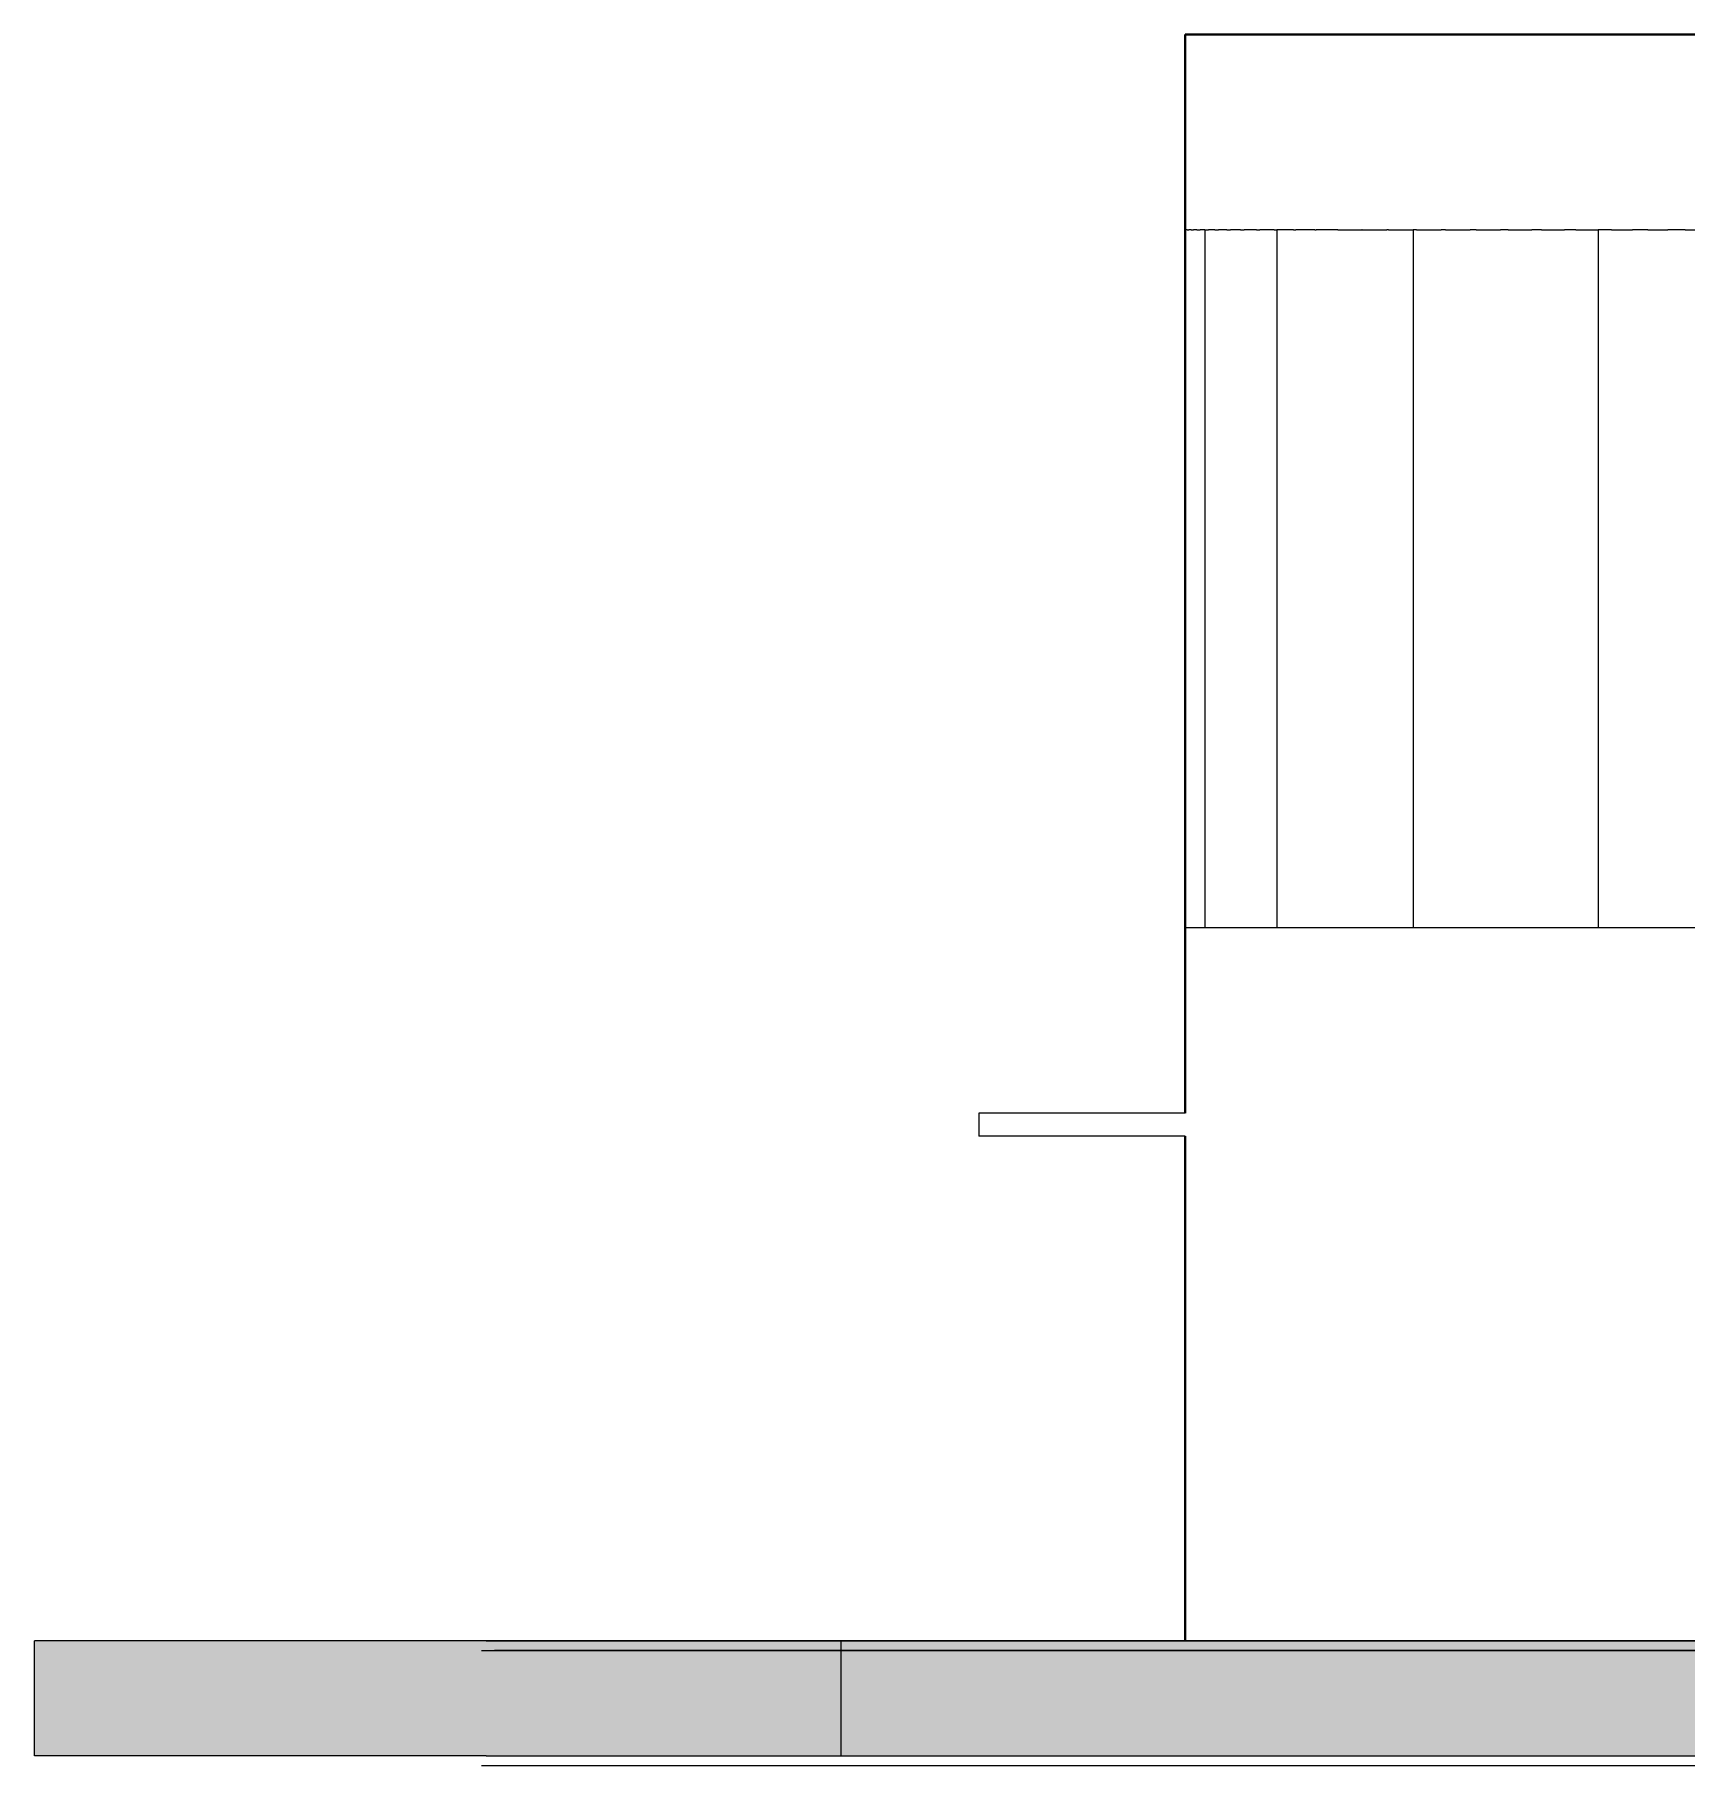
# Model space of a CAD drawing. Header units: millimetres. Extents: x -1966 to 205283, y -140015 to 7000.
# Drawn here: x -1966 to 5233, y -542 to 7000 of the extents above; entities that cross this region are included whole.
import ezdxf

# ---------------------------------------------------------------- set-up
doc = ezdxf.new("R2010")
doc.units = ezdxf.units.MM
doc.header["$LTSCALE"] = 1000
doc.layers.add('1', color=7, linetype='Continuous', lineweight=40)

msp = doc.modelspace()

# ---------------------------------------------------------------- hatches: boundary and pattern name
h = msp.add_hatch(color=256)
h.dxf.hatch_style = 1
h.paths.add_polyline_path([(1548.4, 0.1), (1.5, 0.1), (-1966.5, 0.1), (-1966.5, -499.9), (1.5, -499.9), (1548.4, -499.9)])
h = msp.add_hatch(color=256)
h.dxf.hatch_style = 1
h.paths.add_polyline_path([(19478.4, 0.1), (10469.3, 0.1), (1548.4, 0.1), (1548.4, -499.9), (19478.4, -499.9)])
h.paths.add_polyline_path([(25648, 0.1), (22832.4, 0.1), (22832.3, 0), (22832.2, 0.1), (21950.2, 0.1), (20205.5, 0.1), (20203.9, 0.1), (19478.4, 0.1), (19478.4, -499.9), (21950.2, -499.9), (25648, -499.9)])

# ---------------------------------------------------------------- linework, layer by layer
for p, q in [((3048.4, 6850.1), (3052.4, 6850.1)), ((3052.4, 6850.1), (3052.4, 6850.1)), ((3049.1, 6150.1), (3052.4, 6150.1)), ((3057.2, 6150.1), (3052.4, 6150.1)), ((3057.2, 6150.1), (3064.7, 6150.1)), ((3074.1, 6150.1), (3064.7, 6150.1)), ((3074.1, 6150.1), (3085, 6150.1)), ((3099.9, 6150.1), (3085, 6150.1)), ((3099.9, 6150.1), (3113.4, 6150.1)), ((3134.5, 6150.1), (3113.4, 6150.1)), ((3134.5, 6150.1), (3149.8, 6150.1)), ((3134.5, 6150.1), (3134.5, 3108)), ((3177.9, 6150.1), (3149.8, 6150.1)), ((3177.9, 6150.1), (3194.2, 6150.1)), ((3229.8, 6150.1), (3194.2, 6150.1)), ((3229.8, 6150.1), (3246.4, 6150.1)), ((3290.2, 6150.1), (3246.4, 6150.1)), ((3290.2, 6150.1), (3306.2, 6150.1)), ((3358.9, 6150.1), (3306.2, 6150.1)), ((3358.9, 6150.1), (3373.7, 6150.1)), ((3435.7, 6150.1), (3373.7, 6150.1)), ((3435.7, 6150.1), (3448.6, 6150.1)), ((3520.6, 6150.1), (3448.6, 6150.1)), ((3448.6, 6150.1), (3448.6, 3108)), ((3520.6, 6150.1), (3530.7, 6150.1)), ((3613.1, 6150.1), (3530.7, 6150.1)), ((3613.1, 6150.1), (3619.9, 6150.1)), ((3713.2, 6150.1), (3619.9, 6150.1)), ((3713.2, 6150.1), (3715.9, 6150.1)), ((3715.9, 6150.1), (3818.6, 6150.1)), ((3820.6, 6150.1), (3818.6, 6150.1)), ((3820.6, 6150.1), (3927.7, 6150.1)), ((3935, 6150.1), (3927.7, 6150.1)), ((3935, 6150.1), (4042.9, 6150.1)), ((4056.1, 6150.1), (4042.9, 6150.1)), ((4042.9, 6150.1), (4042.9, 3108)), ((4056.1, 6150.1), (4164.1, 6150.1)), ((4183.6, 6150.1), (4164.1, 6150.1)), ((4183.6, 6150.1), (4290.9, 6150.1)), ((4317.2, 6150.1), (4290.9, 6150.1)), ((4317.2, 6150.1), (4423, 6150.1)), ((4456.6, 6150.1), (4423, 6150.1)), ((4456.6, 6150.1), (4560.2, 6150.1)), ((4601.5, 6150.1), (4560.2, 6150.1)), ((4601.5, 6150.1), (4702.1, 6150.1)), ((4751.4, 6150.1), (4702.1, 6150.1)), ((4751.4, 6150.1), (4848.4, 6150.1)), ((4906, 6150.1), (4848.4, 6150.1)), ((4848.4, 6150.1), (4848.4, 3108)), ((4906, 6150.1), (4998.8, 6150.1)), ((5064.9, 6150.1), (4998.8, 6150.1)), ((5064.9, 6150.1), (5152.9, 6150.1)), ((5227.8, 6150.1), (5152.9, 6150.1)), ((5227.8, 6150.1), (5310.4, 6150.1)), ((7648.4, 3108), (3049.1, 3108)), ((2148.4, 2300.1), (2148.4, 2200.1)), ((3048.5, 2300.1), (2148.4, 2300.1)), ((3048.5, 2200.1), (2148.4, 2200.1)), ((1.5, 0.1), (-1966.5, 0.1)), ((-1966.5, -499.9), (-1966.5, 0.1)), ((1548.4, 0.1), (1.5, 0.1)), ((1.5, 0.1), (248, 0.1)), ((1.5, 0.1), (15, 0.1)), ((1.5, 0.1), (39.7, 0.1)), ((1.5, 0.1), (123.4, 0.1)), ((1.5, 0.1), (81.9, 0.1)), ((1.5, 0.1), (198, 0.1)), ((1.5, 0.1), (150.7, 0.1)), ((1.5, 0.1), (246, 0.1)), ((1.5, 0.1), (279.3, 0.1)), ((1.5, 0.1), (255.4, 0.1)), ((1.5, 0.1), (294, 0.1)), ((1.5, 0.1), (283.5, 0.1)), ((1.5, 0.1), (291.6, 0.1)), ((1.5, 0.1), (249.4, 0.1)), ((1.5, 0.1), (11.7, 0.1)), ((1.5, 0.1), (87.9, 0.1)), ((1.5, 0.1), (211.2, 0.1)), ((1.5, 0.1), (161.9, 0.1)), ((1.5, 0.1), (121.7, 0.1)), ((1.5, 0.1), (246, 0.1)), ((1.5, 0.1), (263.1, 0.1)), ((1.5, 0.1), (228.9, 0.1)), ((1.5, 0.1), (857.6, 0.1)), ((2038.9, 0.1), (1.5, 0.1)), ((1309.2, 0.1), (1.5, 0.1)), ((1.5, 0.1), (21950.2, 0.1)), ((1.5, 0.1), (21950.2, 0.1)), ((2056.7, 0.1), (1.5, 0.1)), ((1839.8, 0.1), (1.5, 0.1)), ((1623, 0.1), (1.5, 0.1)), ((2030, 0.1), (1.5, 0.1)), ((10469.3, 0.1), (1.5, 0.1)), ((857.6, 0.1), (1344.3, 0.1)), ((3048.5, 0.1), (873.1, 0.1)), ((1618.8, 0.1), (1279.7, 0.1)), ((1422.2, 0.1), (1281, 0.1)), ((1629.7, 0.1), (1281.6, 0.1)), ((2149.8, 0.1), (1285, 0.1)), ((1914.3, 0.1), (1287.6, 0.1)), ((2595.1, 0.1), (1291.5, 0.1)), ((2437.6, 0.1), (1291.8, 0.1)), ((1469.2, 0.1), (1312, 0.1)), ((1674.8, 0.1), (1326, 0.1)), ((1694, 0.1), (1328.4, 0.1)), ((1532.1, 0.1), (1348.6, 0.1)), ((1476.5, 0.1), (1350.3, 0.1)), ((1627.5, 0.1), (1365.9, 0.1)), ((1903.3, 0.1), (1370.5, 0.1)), ((2086.1, 0.1), (1376.8, 0.1)), ((1591.2, 0.1), (1398.9, 0.1)), ((1997.8, 0.1), (1410.1, 0.1)), ((1840.1, 0.1), (1429.4, 0.1)), ((2216.5, 0.1), (1439.4, 0.1)), ((1920.3, 0.1), (1445, 0.1)), ((2257.6, 0.1), (1447.7, 0.1)), ((1687.7, 0.1), (1497.3, 0.1)), ((1716, 0.1), (1503.6, 0.1)), ((1548.4, -499.9), (1548.4, 0.1)), ((3048.5, 0.1), (1548.4, 0.1)), ((1866.6, 0.1), (1565.4, 0.1)), ((1746.3, 0.1), (1575, 0.1)), ((3048.5, 0.1), (1602.8, 0.1)), ((1989, 0.1), (1619.2, 0.1)), ((2259.9, 0.1), (1620.1, 0.1)), ((2046.2, 0.1), (1671.2, 0.1)), ((2106.9, 0.1), (1675.4, 0.1)), ((2491.7, 0.1), (1686.3, 0.1)), ((1902.4, 0.1), (1698.1, 0.1)), ((2005.4, 0.1), (1723.4, 0.1)), ((2053.9, 0.1), (1767.2, 0.1)), ((2097.1, 0.1), (1820.2, 0.1)), ((2237.3, 0.1), (1845.9, 0.1)), ((1936.9, 0.1), (1869.5, 0.1)), ((2032.6, 0.1), (1898.3, 0.1)), ((2595.1, 0.1), (1921.7, 0.1)), ((2431, 0.1), (1925.1, 0.1)), ((2050.7, 0.1), (1958.4, 0.1)), ((2159, 0.1), (1987.2, 0.1)), ((2123.6, 0.1), (2047.3, 0.1)), ((2155.9, 0.1), (2059.6, 0.1)), ((2259.6, 0.1), (2076, 0.1)), ((2354.7, 0.1), (2085.4, 0.1)), ((2171.5, 0.1), (2145.3, 0.1)), ((2231.5, 0.1), (2153, 0.1)), ((2305.5, 0.1), (2196.3, 0.1)), ((2328.5, 0.1), (2202.5, 0.1)), ((2417, 0.1), (2256.8, 0.1)), ((2595.1, 0.1), (2289.7, 0.1)), ((2353.4, 0.1), (2365.8, 0.1)), ((2380.8, 0.1), (2457.3, 0.1)), ((2474.7, 0.1), (2398.7, 0.1)), ((2405.6, 0.1), (2683, 0.1)), ((2429.1, 0.1), (2507.6, 0.1)), ((2448.8, 0.1), (2761.6, 0.1)), ((2471, 0.1), (2478.6, 0.1)), ((2473.3, 0.1), (3165.3, 0.1)), ((2507.6, 0.1), (2620, 0.1)), ((2791.7, 0.1), (2531.5, 0.1)), ((2578.4, 0.1), (2801.9, 0.1)), ((2595.1, 0.1), (3336, 0.1)), ((2595.1, 0.1), (3845.4, 0.1)), ((2642.1, 0.1), (2603.9, 0.1)), ((2604.6, 0.1), (2667.5, 0.1)), ((2620, 0.1), (2882.3, 0.1)), ((2626.5, 0.1), (2749.3, 0.1)), ((2690.6, 0.1), (2834.4, 0.1)), ((2706.5, 0.1), (3081.6, 0.1)), ((2719.3, 0.1), (2918.3, 0.1)), ((2803.9, 0.1), (2797.8, 0.1)), ((2800.4, 0.1), (2958.1, 0.1)), ((2801.3, 0.1), (3879.6, 0.1)), ((2851.9, 0.1), (3862.5, 0.1)), ((2855.6, 0.1), (3231.8, 0.1)), ((2861.8, 0.1), (3022, 0.1)), ((2945.6, 0.1), (3006.7, 0.1)), ((2961.7, 0.1), (3352, 0.1)), ((2995.2, 0.1), (3145, 0.1)), ((3006.1, 0.1), (3864.5, 0.1)), ((3048.5, 0.1), (3053.9, 0.1)), ((3048.8, 0.1), (3197.8, 0.1)), ((3049.4, 0.1), (3269.8, 0.1)), ((3053.9, 0.1), (3067.9, 0.1)), ((3067.9, 0.1), (3090.4, 0.1)), ((3073.1, 0.1), (3386.5, 0.1)), ((3078.5, 0.1), (3221.5, 0.1)), ((3090.4, 0.1), (3121.3, 0.1)), ((3095.4, 0.1), (3614.9, 0.1)), ((3098.3, 0.1), (3513.4, 0.1)), ((3118.4, 0.1), (3117.4, 0.1)), ((3121.3, 0.1), (3160.5, 0.1)), ((3155.5, 0.1), (3400.5, 0.1)), ((3160.5, 0.1), (3208, 0.1)), ((3176.9, 0.1), (3908.1, 0.1)), ((3176.9, 0.1), (3865.9, 0.1)), ((3180.2, 0.1), (3862.5, 0.1)), ((3183.5, 0.1), (3408.6, 0.1)), ((3208, 0.1), (3263.6, 0.1)), ((3222.3, 0.1), (3533.5, 0.1)), ((3231.8, 0.1), (3287.6, 0.1)), ((3233.2, 0.1), (3767.2, 0.1)), ((3258.6, 0.1), (3602.4, 0.1)), ((3263.2, 0.1), (3386.5, 0.1)), ((3263.6, 0.1), (3327.3, 0.1)), ((3302.2, 0.1), (3472.3, 0.1)), ((3309.3, 0.1), (3483.1, 0.1)), ((3325.7, 0.1), (3900.1, 0.1)), ((3327.3, 0.1), (3398.8, 0.1)), ((3339.9, 0.1), (3571.7, 0.1)), ((3369.3, 0.1), (3704.4, 0.1)), ((3398.8, 0.1), (3478, 0.1)), ((3400.3, 0.1), (3698.4, 0.1)), ((3448.2, 0.1), (3814.5, 0.1)), ((3462.6, 0.1), (3871.9, 0.1)), ((3468.6, 0.1), (3545.4, 0.1)), ((3478, 0.1), (3564.7, 0.1)), ((3501.1, 0.1), (3738.2, 0.1)), ((3518.7, 0.1), (3740, 0.1)), ((3528.9, 0.1), (3628.2, 0.1)), ((3536.9, 0.1), (3631.5, 0.1)), ((3561.2, 0.1), (3827.7, 0.1)), ((3564.7, 0.1), (3658.6, 0.1)), ((3587.7, 0.1), (3895.8, 0.1)), ((3598, 0.1), (3656.2, 0.1)), ((3605.2, 0.1), (3910.5, 0.1)), ((3614.6, 0.1), (3778.4, 0.1)), ((3658.6, 0.1), (3759.7, 0.1)), ((3759.7, 0.1), (3867.6, 0.1)), ((3867.6, 0.1), (3982.1, 0.1)), ((3982.1, 0.1), (4102.9, 0.1)), ((4102.9, 0.1), (4229.7, 0.1)), ((4229.7, 0.1), (4362.2, 0.1)), ((4362.2, 0.1), (4500.2, 0.1)), ((4500.2, 0.1), (4643.2, 0.1)), ((4643.2, 0.1), (4791, 0.1)), ((4791, 0.1), (4943.2, 0.1)), ((4943.2, 0.1), (5099.4, 0.1)), ((5099.4, 0.1), (5259.3, 0.1)), ((-18.7, -42), (4198.4, -42)), ((-18.7, -42), (161.9, -42)), ((-18.7, -42), (349.5, -42)), ((-18.7, -42), (257.6, -42)), ((-18.7, -42), (130.2, -42)), ((-18.7, -42), (22.8, -42)), ((-18.7, -42), (510.7, -42)), ((-18.7, -42), (537.9, -42)), ((-18.7, -42), (134.4, -42)), ((-18.7, -42), (256.2, -42)), ((-18.7, -42), (623.9, -42)), ((-18.7, -42), (629.6, -42)), ((-18.7, -42), (448.7, -42)), ((-18.7, -42), (418.1, -42)), ((-18.7, -42), (206.4, -42)), ((-18.7, -42), (394.1, -42)), ((-18.7, -42), (302.2, -42)), ((-18.7, -42), (174.7, -42)), ((-18.7, -42), (67.4, -42)), ((-18.7, -42), (11.4, -42)), ((-18.7, -42), (555.2, -42)), ((-18.7, -42), (179, -42)), ((-18.7, -42), (300.7, -42)), ((-18.7, -42), (3.6, -42)), ((-18.7, -42), (668.4, -42)), ((-18.7, -42), (674.1, -42)), ((-18.7, -42), (493.2, -42)), ((-18.7, -42), (462.7, -42)), ((-18.7, -42), (168.5, -42)), ((-18.7, -42), (356.2, -42)), ((-18.7, -42), (264.3, -42)), ((-18.7, -42), (136.8, -42)), ((-18.7, -42), (29.5, -42)), ((-18.7, -42), (517.3, -42)), ((-18.7, -42), (544.5, -42)), ((-18.7, -42), (141.1, -42)), ((-18.7, -42), (262.8, -42)), ((-18.7, -42), (630.5, -42)), ((-18.7, -42), (636.2, -42)), ((-18.7, -42), (455.3, -42)), ((-18.7, -42), (424.8, -42)), ((-18.7, -42), (209.7, -42)), ((-18.7, -42), (397.4, -42)), ((-18.7, -42), (305.5, -42)), ((-18.7, -42), (178, -42)), ((-18.7, -42), (70.7, -42)), ((-18.7, -42), (14.7, -42)), ((-18.7, -42), (558.6, -42)), ((-18.7, -42), (182.3, -42)), ((-18.7, -42), (304.1, -42)), ((-18.7, -42), (6.9, -42)), ((-18.7, -42), (671.7, -42)), ((-18.7, -42), (677.4, -42)), ((-18.7, -42), (496.5, -42)), ((-18.7, -42), (466, -42)), ((-18.7, -42), (443.1, -42)), ((-18.7, -42), (351.3, -42)), ((-18.7, -42), (223.8, -42)), ((-18.7, -42), (116.5, -42)), ((-18.7, -42), (-15.7, -42)), ((-18.7, -42), (60.5, -42)), ((-18.7, -42), (12.1, -42)), ((-18.7, -42), (19, -42)), ((-18.7, -42), (52.7, -42)), ((-18.7, -42), (717.5, -42)), ((-18.7, -42), (723.2, -42)), ((-18.7, -42), (542.3, -42)), ((-18.7, -42), (511.7, -42)), ((-18.7, -42), (513.6, -42)), ((-18.7, -42), (421.7, -42)), ((-18.7, -42), (186.9, -42)), ((-18.7, -42), (54.8, -42)), ((-18.7, -42), (130.9, -42)), ((-18.7, -42), (16.9, -42)), ((-18.7, -42), (82.6, -42)), ((-18.7, -42), (27.2, -42)), ((-18.7, -42), (89.4, -42)), ((-18.7, -42), (788, -42)), ((-18.7, -42), (793.7, -42)), ((-18.7, -42), (612.8, -42)), ((-18.7, -42), (582.2, -42)), ((-18.7, -42), (504.8, -42)), ((-18.7, -42), (413, -42)), ((-18.7, -42), (178.2, -42)), ((-18.7, -42), (46, -42)), ((-18.7, -42), (122.2, -42)), ((-18.7, -42), (8.2, -42)), ((-18.7, -42), (73.8, -42)), ((-18.7, -42), (18.5, -42)), ((-18.7, -42), (80.7, -42)), ((-18.7, -42), (779.2, -42)), ((-18.7, -42), (784.9, -42)), ((-18.7, -42), (604, -42)), ((-18.7, -42), (573.4, -42)), ((-12.7, -42), (582.4, -42)), ((-9.4, -42), (585.8, -42)), ((-8.9, -42), (349.8, -42)), ((-4.5, -42), (197.7, -42)), ((0, -42), (285.5, -42)), ((2.2, -42), (204.4, -42)), ((3.2, -42), (255.5, -42)), ((4.5, -42), (604.3, -42)), ((8.8, -42), (294.3, -42)), ((13.6, -42), (228, -42)), ((27.2, -42), (50, -42)), ((28.2, -42), (551.8, -42)), ((33.8, -42), (56.6, -42)), ((34.9, -42), (558.5, -42)), ((36.4, -42), (631.5, -42)), ((383.6, -42), (37.8, -42)), ((38.8, -42), (114.4, -42)), ((40.1, -42), (242.3, -42)), ((43.4, -42), (245.6, -42)), ((47.5, -42), (123.1, -42)), ((4198.4, -42), (52, -42)), ((52.8, -42), (411.5, -42)), ((4198.4, -42), (61.4, -42)), ((61.6, -42), (420.3, -42)), ((63.6, -42), (225.3, -42)), ((64.9, -42), (317.2, -42)), ((66.2, -42), (666, -42)), ((67.5, -42), (277.8, -42)), ((70.3, -42), (232, -42)), ((71.7, -42), (94.5, -42)), ((417.6, -42), (71.8, -42)), ((72.8, -42), (596.4, -42)), ((73.6, -42), (326, -42)), ((74.1, -42), (284.5, -42)), ((74.9, -42), (674.8, -42)), ((75, -42), (97.8, -42)), ((75.3, -42), (289.7, -42)), ((76.1, -42), (599.7, -42)), ((84, -42), (298.5, -42)), ((89.1, -42), (291.4, -42)), ((91.8, -42), (580.1, -42)), ((93.1, -42), (296, -42)), ((98.1, -42), (693.2, -42)), ((98.5, -42), (586.7, -42)), ((4198.4, -42), (98.8, -42)), ((99.8, -42), (302.7, -42)), ((106.8, -42), (702, -42)), ((108.2, -42), (269.9, -42)), ((4198.4, -42), (108.2, -42)), ((111.5, -42), (273.2, -42)), ((112, -42), (322.4, -42)), ((115.3, -42), (325.7, -42)), ((120.8, -42), (143.6, -42)), ((121.9, -42), (645.5, -42)), ((124.1, -42), (586.9, -42)), ((127.7, -42), (445, -42)), ((130.8, -42), (593.5, -42)), ((134.4, -42), (451.6, -42)), ((136.4, -42), (624.6, -42)), ((137.7, -42), (340.6, -42)), ((139.7, -42), (627.9, -42)), ((141, -42), (343.9, -42)), ((150.8, -42), (353.1, -42)), ((153.5, -42), (378.7, -42)), ((157.3, -42), (319, -42)), ((159.6, -42), (361.8, -42)), ((160.1, -42), (385.3, -42)), ((161.1, -42), (371.5, -42)), ((168.7, -42), (631.4, -42)), ((172, -42), (634.7, -42)), ((172.3, -42), (489.5, -42)), ((175.6, -42), (492.8, -42)), ((182.5, -42), (205.3, -42)), ((183.6, -42), (707.2, -42)), ((185.5, -42), (673.7, -42)), ((186.7, -42), (389.6, -42)), ((189.2, -42), (559.9, -42)), ((191.3, -42), (214.1, -42)), ((192.3, -42), (715.9, -42)), ((195.9, -42), (566.6, -42)), ((197.8, -42), (201, -42)), ((198, -42), (423.2, -42)), ((21929.9, -42), (201, -42)), ((201, -42), (216.7, -42)), ((21929.9, -42), (201, -42)), ((201.3, -42), (426.5, -42)), ((21929.9, -42), (216.7, -42)), ((217.8, -42), (680.5, -42)), ((219, -42), (380.7, -42)), ((221.4, -42), (538.6, -42)), ((222.8, -42), (433.2, -42)), ((227.7, -42), (389.4, -42)), ((228, -42), (300.9, -42)), ((231.6, -42), (466.8, -42)), ((231.6, -42), (441.9, -42)), ((233.8, -42), (604.5, -42)), ((234.7, -42), (307.5, -42)), ((237.1, -42), (607.8, -42)), ((238.3, -42), (473.4, -42)), ((244.5, -42), (472.5, -42)), ((247.1, -42), (472.3, -42)), ((247.2, -42), (735.4, -42)), ((248.4, -42), (451.4, -42)), ((251.1, -42), (479.1, -42)), ((255.9, -42), (744.2, -42)), ((257.2, -42), (460.1, -42)), ((263, -42), (434.2, -42)), ((269.6, -42), (440.8, -42)), ((272.6, -42), (345.4, -42)), ((274.4, -42), (628.2, -42)), ((275.9, -42), (348.7, -42)), ((276.2, -42), (511.3, -42)), ((278.1, -42), (482.2, -42)), ((279.5, -42), (514.7, -42)), ((279.5, -42), (742.2, -42)), ((281.1, -42), (634.9, -42)), ((282.4, -42), (599.4, -42)), ((628.2, -42), (282.4, -42)), ((282.9, -42), (653.6, -42)), ((283.1, -42), (600.3, -42)), ((283.8, -42), (412.9, -42)), ((284.8, -42), (488.9, -42)), ((288.2, -42), (751, -42)), ((289, -42), (517, -42)), ((289.1, -42), (606.1, -42)), ((634.9, -42), (289.1, -42)), ((290.4, -42), (419.6, -42)), ((291.8, -42), (609.1, -42)), ((292.3, -42), (520.3, -42)), ((307.5, -42), (478.7, -42)), ((307.9, -42), (611, -42)), ((308.8, -42), (534, -42)), ((310.9, -42), (482, -42)), ((314.6, -42), (617.6, -42)), ((317.6, -42), (542.8, -42)), ((319, -42), (672.8, -42)), ((321.7, -42), (394.5, -42)), ((322.3, -42), (676.1, -42)), ((322.7, -42), (526.8, -42)), ((325.2, -42), (560.4, -42)), ((326, -42), (530.1, -42)), ((327, -42), (644, -42)), ((672.8, -42), (327, -42)), ((328.3, -42), (457.5, -42)), ((330.3, -42), (647.3, -42)), ((676.1, -42), (330.3, -42)), ((331.6, -42), (460.8, -42)), ((338.1, -42), (566.1, -42)), ((340.7, -42), (517.2, -42)), ((342.9, -42), (629.1, -42)), ((344.6, -42), (715.3, -42)), ((347.3, -42), (523.8, -42)), ((349.6, -42), (635.8, -42)), ((352.5, -42), (655.5, -42)), ((353.3, -42), (724, -42)), ((355.8, -42), (658.8, -42)), ((356.6, -42), (527.8, -42)), ((368.1, -42), (721.8, -42)), ((371.7, -42), (575.9, -42)), ((376, -42), (693, -42)), ((721.8, -42), (376, -42)), ((377.4, -42), (506.6, -42)), ((383.4, -42), (456.2, -42)), ((385.3, -42), (561.7, -42)), ((386.9, -42), (622.1, -42)), ((387.5, -42), (673.7, -42)), ((388.6, -42), (565, -42)), ((390.8, -42), (677, -42)), ((392.1, -42), (465, -42)), ((395.7, -42), (630.9, -42)), ((399.8, -42), (627.8, -42)), ((401.6, -42), (704.6, -42)), ((402.4, -42), (590.8, -42)), ((404, -42), (523, -42)), ((408.6, -42), (636.6, -42)), ((409.1, -42), (597.5, -42)), ((410.7, -42), (529.7, -42)), ((418.3, -42), (589.5, -42)), ((427.1, -42), (598.2, -42)), ((429.8, -42), (783.5, -42)), ((433.5, -42), (637.6, -42)), ((434.3, -42), (610.8, -42)), ((436.5, -42), (722.8, -42)), ((437.7, -42), (754.7, -42)), ((783.5, -42), (437.7, -42)), ((438.5, -42), (792.3, -42)), ((439.1, -42), (568.3, -42)), ((442.2, -42), (646.3, -42)), ((442.8, -42), (622, -42)), ((446.1, -42), (569.2, -42)), ((446.5, -42), (763.5, -42)), ((792.3, -42), (446.5, -42)), ((447, -42), (635.4, -42)), ((447.9, -42), (577, -42)), ((448.6, -42), (567.6, -42)), ((449.4, -42), (628.7, -42)), ((450.3, -42), (638.7, -42)), ((451.9, -42), (570.9, -42)), ((452.7, -42), (575.9, -42)), ((463.3, -42), (766.3, -42)), ((472, -42), (775.1, -42)), ((482.5, -42), (615.4, -42)), ((487.4, -42), (666.6, -42)), ((489.2, -42), (622.1, -42)), ((490.6, -42), (613.8, -42)), ((490.7, -42), (669.9, -42)), ((493.9, -42), (617.1, -42)), ((496, -42), (684.4, -42)), ((496, -42), (672.5, -42)), ((497.7, -42), (616.7, -42)), ((498.2, -42), (784.5, -42)), ((504.8, -42), (681.3, -42)), ((507, -42), (793.2, -42)), ((513.6, -42), (631.1, -42)), ((520.3, -42), (637.7, -42)), ((524.7, -42), (694.7, -42)), ((527.1, -42), (660, -42)), ((530.4, -42), (663.3, -42)), ((536.4, -42), (715.7, -42)), ((539.7, -42), (662.8, -42)), ((557.7, -42), (746.1, -42)), ((558.2, -42), (675.6, -42)), ((559.4, -42), (678.4, -42)), ((561.5, -42), (679, -42)), ((566.5, -42), (754.9, -42)), ((568.1, -42), (687.1, -42)), ((576.2, -42), (709, -42)), ((598.1, -42), (777.4, -42)), ((601.4, -42), (724.5, -42)), ((606.9, -42), (786.1, -42)), ((607.3, -42), (724.7, -42)), ((610.2, -42), (733.3, -42)), ((637.9, -42), (770.7, -42)), ((646.6, -42), (779.5, -42)), ((669, -42), (786.4, -42)), ((677.7, -42), (795.2, -42)), ((848.9, -42), (1017.4, -42)), ((1172.9, -42), (1188.6, -42)), ((1496.9, -42), (1512.6, -42)), ((4198.4, -42), (1854.7, -42)), ((4198.4, -42), (2657, -42)), ((3893.9, -42), (4210, -42)), ((3893.9, -42), (3938.3, -42)), ((10272, -42), (3913, -42)), ((3938.3, -42), (3913, -42)), ((9202.3, -42), (3938.3, -42)), ((9202.3, -42), (4059.8, -42)), ((4076.6, -42), (4059.8, -42)), ((9932, -42), (4076.6, -42)), ((4131.2, -42), (21929.9, -42)), ((4131.2, -42), (4162.8, -42)), ((21929.9, -42), (4162.8, -42)), ((4198.4, -42), (4398.4, -42)), ((4267.2, -42), (4242, -42)), ((4398, -42), (4381.1, -42)), ((4398.5, -41), (4398.4, -41)), ((4398.4, -42), (4398.4, -41)), ((4398.5, -42), (4398.4, -42)), ((4398.5, -42), (4398.4, -42)), ((4398.5, -42), (4398.4, -42)), ((4398.5, -42), (4398.4, -42)), ((4398.5, -42), (4398.4, -42)), ((4398.5, -42), (4398.4, -42)), ((4398.5, -42), (4398.4, -42)), ((4398.5, -42), (4398.5, -41)), ((4398.5, -42), (4498.5, -42)), ((4452.6, -42), (4484.1, -42)), ((4548.5, -42), (4498.5, -42)), ((4648.5, -42), (4548.5, -42)), ((5998.5, -42), (4648.5, -42)), ((1.5, -499.9), (-1966.5, -499.9)), ((1.5, -499.9), (1548.4, -499.9)), ((1548.4, -499.9), (19478.4, -499.9)), ((-18.7, -542), (21929.9, -542))]:
    msp.add_line(p, q)
at = {"layer": '1'}
for p, q in [((3052.4, 7000.1), (3048.4, 7000.1)), ((3048.4, 6850.1), (3048.4, 7000.1)), ((3064.4, 7000.1), (3052.4, 7000.1)), ((3084.5, 7000.1), (3064.4, 7000.1)), ((3112.5, 7000.1), (3084.5, 7000.1)), ((3148.3, 7000.1), (3112.5, 7000.1)), ((3192, 7000.1), (3148.3, 7000.1)), ((3243.4, 7000.1), (3192, 7000.1)), ((3302.4, 7000.1), (3243.4, 7000.1)), ((3368.9, 7000.1), (3302.4, 7000.1)), ((3442.7, 7000.1), (3368.9, 7000.1)), ((3523.6, 7000.1), (3442.7, 7000.1)), ((3611.5, 7000.1), (3523.6, 7000.1)), ((3706.2, 7000.1), (3611.5, 7000.1)), ((3807.5, 7000.1), (3706.2, 7000.1)), ((3915.1, 7000.1), (3807.5, 7000.1)), ((4028.7, 7000.1), (3915.1, 7000.1)), ((4148.3, 7000.1), (4028.7, 7000.1)), ((4273.4, 7000.1), (4148.3, 7000.1)), ((4403.8, 7000.1), (4273.4, 7000.1)), ((4539.2, 7000.1), (4403.8, 7000.1)), ((4679.4, 7000.1), (4539.2, 7000.1)), ((4823.9, 7000.1), (4679.4, 7000.1)), ((4972.5, 7000.1), (4823.9, 7000.1)), ((5124.8, 7000.1), (4972.5, 7000.1)), ((5280.5, 7000.1), (5124.8, 7000.1)), ((3048.4, 6150.1), (3048.4, 6850.1)), ((3048.4, 6150.1), (3049.1, 6150.1)), ((3049.1, 3150.1), (3049.1, 6150.1)), ((3049.1, 3150.1), (3048.5, 3150.1)), ((3048.5, 3000.1), (3048.5, 3150.1)), ((3048.5, 2300.1), (3048.5, 3000.1)), ((3048.5, 0.1), (3048.5, 2200.1))]:
    msp.add_line(p, q, dxfattribs=at)

doc.saveas('drawing.dxf')
